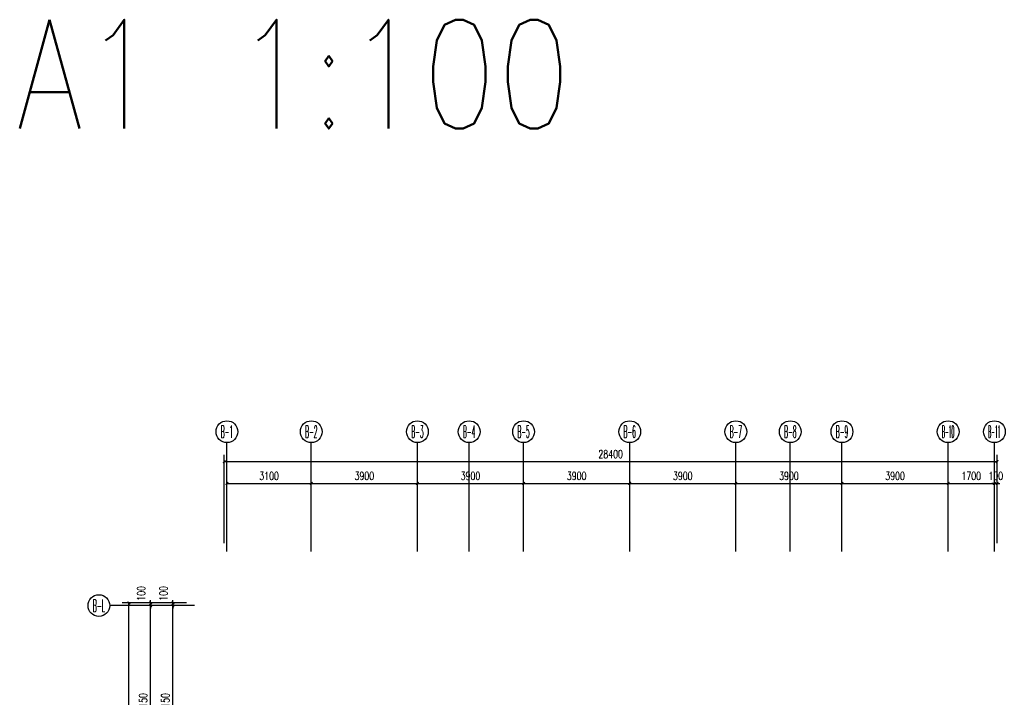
# Model space of a CAD drawing. Extents: x -41969 to 449372, y 65390 to 759577.
# Drawn here: x -41969 to -5756, y 734599 to 759577 of the extents above; entities that cross this region are included whole.
import ezdxf
from ezdxf.enums import TextEntityAlignment as Align

# ---------------------------------------------------------------- set-up
doc = ezdxf.new("R2010")
doc.units = 0
doc.header["$LTSCALE"] = 1000
doc.header["$MEASUREMENT"] = 0
doc.layers.add('AXIS', color=253, linetype='Continuous')
doc.layers.add('PUB_TEXT', color=7, linetype='Continuous')
doc.styles.add('_HZTXT', font='txt.shx', dxfattribs={"width": 0.8, "bigfont": 'HZTXT.shx'})
doc.styles.add('_TCH_AXIS', font='COMPLEX', dxfattribs={"bigfont": 'GBCBIG'})
doc.styles.add('_TCH_DIM_T3', font='SIMPLEX', dxfattribs={"width": 0.705882, "bigfont": 'GBCBIG'})
doc.dimstyles.new('_TCH_ARCH&&100', dxfattribs={"dimtxt": 297.5, "dimasz": 100, "dimexe": 250, "dimexo": 300, "dimgap": 126.25, "dimtad": 1, "dimdec": 0, "dimzin": 0, "dimdsep": 46, "dimtxsty": '_TCH_DIM_T3', "dimblk": 'ARCHTICK', "dimcen": 0.09, "dimclrt": 7, "dimazin": 2, "dimtfac": 1, "dimtdec": 0, "dimtix": 1, "dimtmove": 2, "dimatfit": 3, "dimfxl": 0, "dimtolj": 1, "dimtzin": 0, "dimarcsym": 0})

# ---------------------------------------------------------------- blocks, each defined once
blk = doc.blocks.new('_ArchTick')
at = {"color": 0, "linetype": 'ByBlock', "const_width": 0.4}
blk.add_lwpolyline([(-0.5, -0.5), (0.5, 0.5)], dxfattribs=at)
blk = doc.blocks.new('*D160')
at = {"layer": 'AXIS', "color": 0, "lineweight": -2}
for p, q in [((-34356, 740335), (-34356, 742785)), ((-31256, 740335), (-31256, 742785)), ((-34356, 742535), (-31256, 742535))]:
    blk.add_line(p, q, dxfattribs=at)
at = {"layer": 'Defpoints', "color": 0}
for p in [(-31256, 742535), (-34356, 740035), (-31256, 740035)]:
    blk.add_point(p, dxfattribs=at)
at = {"layer": 'AXIS', "color": 0, "lineweight": -2, "xscale": 100, "yscale": 100, "zscale": 100, "rotation": 180}
blk.add_blockref('_ArchTick', (-34356, 742535), dxfattribs=at)
at = {"layer": 'AXIS', "color": 0, "lineweight": -2, "xscale": 100, "yscale": 100, "zscale": 100}
blk.add_blockref('_ArchTick', (-31256, 742535), dxfattribs=at)
at = {"layer": 'AXIS', "color": 7, "insert": (-32806, 742810), "char_height": 297.5, "attachment_point": 5, "style": '_TCH_DIM_T3'}
blk.add_mtext('\\A1;3100', dxfattribs=at)
blk = doc.blocks.new('*D161')
at = {"layer": 'AXIS', "color": 0, "lineweight": -2}
for p, q in [((-31256, 740335), (-31256, 742785)), ((-27356, 740335), (-27356, 742785)), ((-31256, 742535), (-27356, 742535))]:
    blk.add_line(p, q, dxfattribs=at)
at = {"layer": 'Defpoints', "color": 0}
for p in [(-27356, 742535), (-31256, 740035), (-27356, 740035)]:
    blk.add_point(p, dxfattribs=at)
at = {"layer": 'AXIS', "color": 0, "lineweight": -2, "xscale": 100, "yscale": 100, "zscale": 100, "rotation": 180}
blk.add_blockref('_ArchTick', (-31256, 742535), dxfattribs=at)
at = {"layer": 'AXIS', "color": 0, "lineweight": -2, "xscale": 100, "yscale": 100, "zscale": 100}
blk.add_blockref('_ArchTick', (-27356, 742535), dxfattribs=at)
at = {"layer": 'AXIS', "color": 7, "insert": (-29306, 742810), "char_height": 297.5, "attachment_point": 5, "style": '_TCH_DIM_T3'}
blk.add_mtext('\\A1;3900', dxfattribs=at)
blk = doc.blocks.new('*D162')
at = {"layer": 'AXIS', "color": 0, "lineweight": -2}
for p, q in [((-27356, 740335), (-27356, 742785)), ((-23456, 740335), (-23456, 742785)), ((-27356, 742535), (-23456, 742535))]:
    blk.add_line(p, q, dxfattribs=at)
at = {"layer": 'Defpoints', "color": 0}
for p in [(-23456, 742535), (-27356, 740035), (-23456, 740035)]:
    blk.add_point(p, dxfattribs=at)
at = {"layer": 'AXIS', "color": 0, "lineweight": -2, "xscale": 100, "yscale": 100, "zscale": 100, "rotation": 180}
blk.add_blockref('_ArchTick', (-27356, 742535), dxfattribs=at)
at = {"layer": 'AXIS', "color": 0, "lineweight": -2, "xscale": 100, "yscale": 100, "zscale": 100}
blk.add_blockref('_ArchTick', (-23456, 742535), dxfattribs=at)
at = {"layer": 'AXIS', "color": 7, "insert": (-25406, 742810), "char_height": 297.5, "attachment_point": 5, "style": '_TCH_DIM_T3'}
blk.add_mtext('\\A1;3900', dxfattribs=at)
blk = doc.blocks.new('*D163')
at = {"layer": 'AXIS', "color": 0, "lineweight": -2}
for p, q in [((-23456, 740335), (-23456, 742785)), ((-19556, 740335), (-19556, 742785)), ((-23456, 742535), (-19556, 742535))]:
    blk.add_line(p, q, dxfattribs=at)
at = {"layer": 'Defpoints', "color": 0}
for p in [(-19556, 742535), (-23456, 740035), (-19556, 740035)]:
    blk.add_point(p, dxfattribs=at)
at = {"layer": 'AXIS', "color": 0, "lineweight": -2, "xscale": 100, "yscale": 100, "zscale": 100, "rotation": 180}
blk.add_blockref('_ArchTick', (-23456, 742535), dxfattribs=at)
at = {"layer": 'AXIS', "color": 0, "lineweight": -2, "xscale": 100, "yscale": 100, "zscale": 100}
blk.add_blockref('_ArchTick', (-19556, 742535), dxfattribs=at)
at = {"layer": 'AXIS', "color": 7, "insert": (-21506, 742810), "char_height": 297.5, "attachment_point": 5, "style": '_TCH_DIM_T3'}
blk.add_mtext('\\A1;3900', dxfattribs=at)
blk = doc.blocks.new('*D164')
at = {"layer": 'AXIS', "color": 0, "lineweight": -2}
for p, q in [((-19556, 740335), (-19556, 742785)), ((-15656, 740335), (-15656, 742785)), ((-19556, 742535), (-15656, 742535))]:
    blk.add_line(p, q, dxfattribs=at)
at = {"layer": 'Defpoints', "color": 0}
for p in [(-15656, 742535), (-19556, 740035), (-15656, 740035)]:
    blk.add_point(p, dxfattribs=at)
at = {"layer": 'AXIS', "color": 0, "lineweight": -2, "xscale": 100, "yscale": 100, "zscale": 100, "rotation": 180}
blk.add_blockref('_ArchTick', (-19556, 742535), dxfattribs=at)
at = {"layer": 'AXIS', "color": 0, "lineweight": -2, "xscale": 100, "yscale": 100, "zscale": 100}
blk.add_blockref('_ArchTick', (-15656, 742535), dxfattribs=at)
at = {"layer": 'AXIS', "color": 7, "insert": (-17606, 742810), "char_height": 297.5, "attachment_point": 5, "style": '_TCH_DIM_T3'}
blk.add_mtext('\\A1;3900', dxfattribs=at)
blk = doc.blocks.new('*D165')
at = {"layer": 'AXIS', "color": 0, "lineweight": -2}
for p, q in [((-15656, 740335), (-15656, 742785)), ((-11756, 740335), (-11756, 742785)), ((-15656, 742535), (-11756, 742535))]:
    blk.add_line(p, q, dxfattribs=at)
at = {"layer": 'Defpoints', "color": 0}
for p in [(-11756, 742535), (-15656, 740035), (-11756, 740035)]:
    blk.add_point(p, dxfattribs=at)
at = {"layer": 'AXIS', "color": 0, "lineweight": -2, "xscale": 100, "yscale": 100, "zscale": 100, "rotation": 180}
blk.add_blockref('_ArchTick', (-15656, 742535), dxfattribs=at)
at = {"layer": 'AXIS', "color": 0, "lineweight": -2, "xscale": 100, "yscale": 100, "zscale": 100}
blk.add_blockref('_ArchTick', (-11756, 742535), dxfattribs=at)
at = {"layer": 'AXIS', "color": 7, "insert": (-13706, 742810), "char_height": 297.5, "attachment_point": 5, "style": '_TCH_DIM_T3'}
blk.add_mtext('\\A1;3900', dxfattribs=at)
blk = doc.blocks.new('*D166')
at = {"layer": 'AXIS', "color": 0, "lineweight": -2}
for p, q in [((-11756, 740335), (-11756, 742785)), ((-7856, 740335), (-7856, 742785)), ((-11756, 742535), (-7856, 742535))]:
    blk.add_line(p, q, dxfattribs=at)
at = {"layer": 'Defpoints', "color": 0}
for p in [(-7856, 742535), (-11756, 740035), (-7856, 740035)]:
    blk.add_point(p, dxfattribs=at)
at = {"layer": 'AXIS', "color": 0, "lineweight": -2, "xscale": 100, "yscale": 100, "zscale": 100, "rotation": 180}
blk.add_blockref('_ArchTick', (-11756, 742535), dxfattribs=at)
at = {"layer": 'AXIS', "color": 0, "lineweight": -2, "xscale": 100, "yscale": 100, "zscale": 100}
blk.add_blockref('_ArchTick', (-7856, 742535), dxfattribs=at)
at = {"layer": 'AXIS', "color": 7, "insert": (-9806, 742810), "char_height": 297.5, "attachment_point": 5, "style": '_TCH_DIM_T3'}
blk.add_mtext('\\A1;3900', dxfattribs=at)
blk = doc.blocks.new('*D167')
at = {"layer": 'AXIS', "color": 0, "lineweight": -2}
for p, q in [((-7856, 740335), (-7856, 742785)), ((-6156, 740335), (-6156, 742785)), ((-7856, 742535), (-6156, 742535))]:
    blk.add_line(p, q, dxfattribs=at)
at = {"layer": 'Defpoints', "color": 0}
for p in [(-6156, 742535), (-7856, 740035), (-6156, 740035)]:
    blk.add_point(p, dxfattribs=at)
at = {"layer": 'AXIS', "color": 0, "lineweight": -2, "xscale": 100, "yscale": 100, "zscale": 100, "rotation": 180}
blk.add_blockref('_ArchTick', (-7856, 742535), dxfattribs=at)
at = {"layer": 'AXIS', "color": 0, "lineweight": -2, "xscale": 100, "yscale": 100, "zscale": 100}
blk.add_blockref('_ArchTick', (-6156, 742535), dxfattribs=at)
at = {"layer": 'AXIS', "color": 7, "insert": (-7006, 742810), "char_height": 297.5, "attachment_point": 5, "style": '_TCH_DIM_T3'}
blk.add_mtext('\\A1;1700', dxfattribs=at)
blk = doc.blocks.new('*D168')
at = {"layer": 'AXIS', "color": 0, "lineweight": -2}
for p, q in [((-6156, 740335), (-6156, 742785)), ((-6056, 740335), (-6056, 742785)), ((-6156, 742535), (-6256, 742535)), ((-6156, 742535), (-6056, 742535)), ((-6056, 742535), (-5956, 742535))]:
    blk.add_line(p, q, dxfattribs=at)
at = {"layer": 'Defpoints', "color": 0}
for p in [(-6056, 742535), (-6156, 740035), (-6056, 740035)]:
    blk.add_point(p, dxfattribs=at)
at = {"layer": 'AXIS', "color": 0, "lineweight": -2, "xscale": 100, "yscale": 100, "zscale": 100}
blk.add_blockref('_ArchTick', (-6156, 742535), dxfattribs=at)
at = {"layer": 'AXIS', "color": 0, "lineweight": -2, "xscale": 100, "yscale": 100, "zscale": 100, "rotation": 180}
blk.add_blockref('_ArchTick', (-6056, 742535), dxfattribs=at)
at = {"layer": 'AXIS', "color": 7, "insert": (-6106, 742810), "char_height": 297.5, "attachment_point": 5, "style": '_TCH_DIM_T3'}
blk.add_mtext('\\A1;100', dxfattribs=at)
blk = doc.blocks.new('*D169')
at = {"layer": 'AXIS', "color": 0, "lineweight": -2}
for p, q in [((-34456, 740335), (-34456, 743585)), ((-6056, 740335), (-6056, 743585)), ((-34456, 743335), (-6056, 743335))]:
    blk.add_line(p, q, dxfattribs=at)
at = {"layer": 'Defpoints', "color": 0}
for p in [(-6056, 743335), (-34456, 740035), (-6056, 740035)]:
    blk.add_point(p, dxfattribs=at)
at = {"layer": 'AXIS', "color": 0, "lineweight": -2, "xscale": 100, "yscale": 100, "zscale": 100, "rotation": 180}
blk.add_blockref('_ArchTick', (-34456, 743335), dxfattribs=at)
at = {"layer": 'AXIS', "color": 0, "lineweight": -2, "xscale": 100, "yscale": 100, "zscale": 100}
blk.add_blockref('_ArchTick', (-6056, 743335), dxfattribs=at)
at = {"layer": 'AXIS', "color": 7, "insert": (-20256, 743610), "char_height": 297.5, "attachment_point": 5, "style": '_TCH_DIM_T3'}
blk.add_mtext('\\A1;28400', dxfattribs=at)
blk = doc.blocks.new('*D182')
at = {"layer": 'AXIS', "color": 0, "lineweight": -2}
for p, q in [((-36146, 738042), (-36593, 738042)), ((-36343, 730892), (-36343, 738042)), ((-36146, 730892), (-36593, 730892))]:
    blk.add_line(p, q, dxfattribs=at)
at = {"layer": 'Defpoints', "color": 0}
for p in [(-36343, 738042), (-35846, 738042), (-35846, 730892)]:
    blk.add_point(p, dxfattribs=at)
at = {"layer": 'AXIS', "color": 0, "lineweight": -2, "xscale": 100, "yscale": 100, "zscale": 100}
for p, rotation in [((-36343, 738042), 90), ((-36343, 730892), 270)]:
    blk.add_blockref('_ArchTick', p, dxfattribs=dict(at, rotation=rotation))
at = {"layer": 'AXIS', "color": 7, "insert": (-36618, 734467), "char_height": 297.5, "attachment_point": 5, "rotation": 90, "style": '_TCH_DIM_T3'}
blk.add_mtext('\\A1;7150', dxfattribs=at)
blk = doc.blocks.new('*D183')
at = {"layer": 'AXIS', "color": 0, "lineweight": -2}
for p, q in [((-36146, 738142), (-36593, 738142)), ((-36146, 738042), (-36593, 738042)), ((-36343, 738142), (-36343, 738242)), ((-36343, 738042), (-36343, 738142)), ((-36343, 738042), (-36343, 737942))]:
    blk.add_line(p, q, dxfattribs=at)
at = {"layer": 'Defpoints', "color": 0}
for p in [(-36343, 738142), (-35846, 738142), (-35846, 738042)]:
    blk.add_point(p, dxfattribs=at)
at = {"layer": 'AXIS', "color": 0, "lineweight": -2, "xscale": 100, "yscale": 100, "zscale": 100}
for p, rotation in [((-36343, 738142), 270), ((-36343, 738042), 90)]:
    blk.add_blockref('_ArchTick', p, dxfattribs=dict(at, rotation=rotation))
at = {"layer": 'AXIS', "color": 7, "insert": (-36688, 738492), "char_height": 297.5, "attachment_point": 5, "rotation": 90, "style": '_TCH_DIM_T3'}
blk.add_mtext('\\A1;100', dxfattribs=at)
blk = doc.blocks.new('*D192')
at = {"layer": 'AXIS', "color": 0, "lineweight": -2}
for p, q in [((-35846, 738042), (-37410, 738042)), ((-37160, 730892), (-37160, 738042)), ((-35846, 730892), (-37410, 730892))]:
    blk.add_line(p, q, dxfattribs=at)
at = {"layer": 'Defpoints', "color": 0}
for p in [(-37160, 738042), (-35546, 738042), (-35546, 730892)]:
    blk.add_point(p, dxfattribs=at)
at = {"layer": 'AXIS', "color": 0, "lineweight": -2, "xscale": 100, "yscale": 100, "zscale": 100}
for p, rotation in [((-37160, 738042), 90), ((-37160, 730892), 270)]:
    blk.add_blockref('_ArchTick', p, dxfattribs=dict(at, rotation=rotation))
at = {"layer": 'AXIS', "color": 7, "insert": (-37435, 734467), "char_height": 297.5, "attachment_point": 5, "rotation": 90, "style": '_TCH_DIM_T3'}
blk.add_mtext('\\A1;7150', dxfattribs=at)
blk = doc.blocks.new('*D193')
at = {"layer": 'AXIS', "color": 0, "lineweight": -2}
for p, q in [((-35846, 738142), (-37410, 738142)), ((-35846, 738042), (-37410, 738042)), ((-37160, 738142), (-37160, 738242)), ((-37160, 738042), (-37160, 738142)), ((-37160, 738042), (-37160, 737942))]:
    blk.add_line(p, q, dxfattribs=at)
at = {"layer": 'Defpoints', "color": 0}
for p in [(-37160, 738142), (-35546, 738142), (-35546, 738042)]:
    blk.add_point(p, dxfattribs=at)
at = {"layer": 'AXIS', "color": 0, "lineweight": -2, "xscale": 100, "yscale": 100, "zscale": 100}
for p, rotation in [((-37160, 738142), 270), ((-37160, 738042), 90)]:
    blk.add_blockref('_ArchTick', p, dxfattribs=dict(at, rotation=rotation))
at = {"layer": 'AXIS', "color": 7, "insert": (-37505, 738492), "char_height": 297.5, "attachment_point": 5, "rotation": 90, "style": '_TCH_DIM_T3'}
blk.add_mtext('\\A1;100', dxfattribs=at)
blk = doc.blocks.new('*D194')
at = {"layer": 'AXIS', "color": 0, "lineweight": -2}
for p, q in [((-35846, 738142), (-38210, 738142)), ((-37960, 702992), (-37960, 738142)), ((-35846, 702992), (-38210, 702992))]:
    blk.add_line(p, q, dxfattribs=at)
at = {"layer": 'Defpoints', "color": 0}
for p in [(-37960, 738142), (-35546, 738142), (-35546, 702992)]:
    blk.add_point(p, dxfattribs=at)
at = {"layer": 'AXIS', "color": 0, "lineweight": -2, "xscale": 100, "yscale": 100, "zscale": 100}
for p, rotation in [((-37960, 738142), 90), ((-37960, 702992), 270)]:
    blk.add_blockref('_ArchTick', p, dxfattribs=dict(at, rotation=rotation))
at = {"layer": 'AXIS', "color": 7, "insert": (-38235, 720567), "char_height": 297.5, "attachment_point": 5, "rotation": 90, "style": '_TCH_DIM_T3'}
blk.add_mtext('\\A1;35150', dxfattribs=at)

msp = doc.modelspace()

# ---------------------------------------------------------------- linework, layer by layer
at = {"layer": 'AXIS'}
for p, q in [((-34355.7, 740035.2), (-34355.7, 744035.2)), ((-31255.7, 740035.2), (-31255.7, 744035.2)), ((-27355.7, 740035.2), (-27355.7, 744035.2)), ((-25455.7, 740035.2), (-25455.7, 744035.2)), ((-23455.7, 740035.2), (-23455.7, 744035.2)), ((-19555.7, 740035.2), (-19555.7, 744035.2)), ((-15655.7, 740035.2), (-15655.7, 744035.2)), ((-13655.7, 740035.2), (-13655.7, 744035.2)), ((-11755.7, 740035.2), (-11755.7, 744035.2)), ((-7855.7, 740035.2), (-7855.7, 744035.2)), ((-6155.7, 740035.2), (-6155.7, 744035.2)), ((-35545.6, 738042.2), (-38659.7, 738042.2))]:
    msp.add_line(p, q, dxfattribs=at)
for centre in [(-34355.7, 744435.2), (-31255.7, 744435.2), (-27355.7, 744435.2), (-25455.7, 744435.2), (-23455.7, 744435.2), (-19555.7, 744435.2), (-15655.7, 744435.2), (-13655.7, 744435.2), (-11755.7, 744435.2), (-7855.7, 744435.2), (-6155.7, 744435.2), (-39059.7, 738042.2)]:
    msp.add_circle(centre, 400, dxfattribs=at)

# ---------------------------------------------------------------- texts
at = {"layer": 'AXIS', "color": 7, "style": '_TCH_AXIS'}
for s, width, p, p2 in [('B-1', 0.368421, (-34582, 744208.9), (-34129.5, 744208.9)), ('B-2', 0.33871, (-31482, 744208.9), (-31029.5, 744208.9)), ('B-3', 0.33871, (-27582, 744208.9), (-27129.5, 744208.9)), ('B-4', 0.328125, (-25682, 744208.9), (-25229.5, 744208.9)), ('B-5', 0.33871, (-23682, 744208.9), (-23229.5, 744208.9)), ('B-6', 0.33871, (-19782, 744208.9), (-19329.5, 744208.9)), ('B-7', 0.33871, (-15882, 744208.9), (-15429.5, 744208.9)), ('B-8', 0.33871, (-13882, 744208.9), (-13429.5, 744208.9)), ('B-9', 0.33871, (-11982, 744208.9), (-11529.5, 744208.9)), ('B-10', 0.272727, (-8082, 744208.9), (-7629.5, 744208.9)), ('B-11', 0.291667, (-6382, 744208.9), (-5929.5, 744208.9)), ('B-L', 0.333333, (-39286, 737815.9), (-38833.5, 737815.9))]:
    msp.add_text(s, height=452.55, dxfattribs=dict(at, width=width)).set_placement(p, p2, align=Align.FIT)
at = {"layer": 'PUB_TEXT', "linetype": 'Continuous', "style": '_HZTXT', "width": 0.8}
msp.add_text('A1 1:100', height=4000, dxfattribs=at).set_placement((-42106.3, 755577.3))

# ---------------------------------------------------------------- dimensions: what is measured, and where the dimension line sits
at = {"layer": 'AXIS'}
for p1, p2, distance, picture, middle in [((-34455.7, 740035.2), (-6055.7, 740035.2), 3300, '*D169', (-20255.7, 743610.2)), ((-34355.7, 740035.2), (-31255.7, 740035.2), 2500, '*D160', (-32805.7, 742810.2)), ((-31255.7, 740035.2), (-27355.7, 740035.2), 2500, '*D161', (-29305.7, 742810.2)), ((-27355.7, 740035.2), (-23455.7, 740035.2), 2500, '*D162', (-25405.7, 742810.2)), ((-23455.7, 740035.2), (-19555.7, 740035.2), 2500, '*D163', (-21505.7, 742810.2)), ((-19555.7, 740035.2), (-15655.7, 740035.2), 2500, '*D164', (-17605.7, 742810.2)), ((-15655.7, 740035.2), (-11755.7, 740035.2), 2500, '*D165', (-13705.7, 742810.2)), ((-11755.7, 740035.2), (-7855.7, 740035.2), 2500, '*D166', (-9805.7, 742810.2)), ((-7855.7, 740035.2), (-6155.7, 740035.2), 2500, '*D167', (-7005.7, 742810.2)), ((-6155.7, 740035.2), (-6055.7, 740035.2), 2500, '*D168', (-6105.7, 742810.2)), ((-35545.6, 702992.2), (-35545.6, 738142.2), 2414.1, '*D194', (-38234.7, 720567.2)), ((-35545.6, 730892.2), (-35545.6, 738042.2), 1614.1, '*D192', (-37434.7, 734467.2)), ((-35845.6, 730892.2), (-35845.6, 738042.2), 496.9, '*D182', (-36617.5, 734467.2))]:
    dim = msp.add_aligned_dim(p1=p1, p2=p2, distance=distance, dimstyle='_TCH_ARCH&&100', dxfattribs=at)
    dim.commit()
    dim.dimension.update_dxf_attribs({"geometry": picture, "text_midpoint": middle})
for base, p1, p2, picture, middle in [((-37159.7, 738142.2), (-35545.6, 738042.2), (-35545.6, 738142.2), '*D193', (-37504.7, 738492.2)), ((-36342.5, 738142.2), (-35845.6, 738042.2), (-35845.6, 738142.2), '*D183', (-36687.5, 738492.2))]:
    dim = msp.add_linear_dim(base=base, p1=p1, p2=p2, angle=90, dimstyle='_TCH_ARCH&&100', dxfattribs=at)
    dim.commit()
    dim.dimension.update_dxf_attribs({"geometry": picture, "text_midpoint": middle, "dimtype": 129})

doc.saveas('drawing.dxf')
